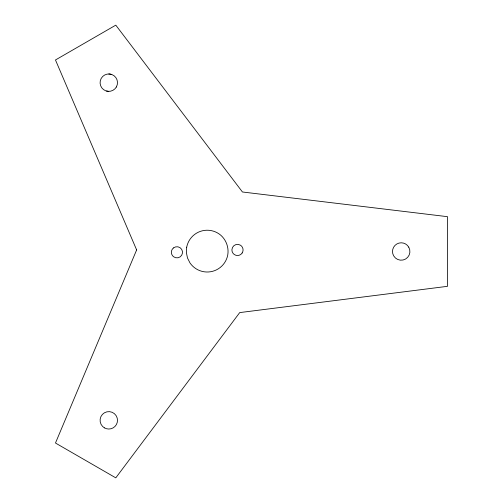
<?xml version="1.0" encoding="UTF-8"?>
<svg xmlns="http://www.w3.org/2000/svg" width="503" height="503" viewBox="0 0 503 503"><rect width="100%" height="100%" fill="white"/><g stroke="black" fill="none" stroke-linecap="round" stroke-linejoin="round"><path stroke-width="0.75" d="M108.793 73.966L111.044 74.262M106.535 91.081L108.793 91.376M186.695 247.199L186.38 252.644L187.487 257.989L189.939 262.862A20.893 20.893 0 0 0 227.746 255.027C228.997 247.778 226.356 240.195 220.867 235.297A20.893 20.893 0 0 0 186.695 247.199M136.634 249.928L55.475 443.03L115.791 477.85L239.717 312.589L447.525 286.32L447.525 216.68L242.44 191.989L115.791 25.15L55.475 59.97L136.634 249.928M116.331 87.025L114.948 88.83A8.708 8.708 0 0 1 100.613 85.648A8.708 8.708 0 0 1 109.547 73.998A8.708 8.708 0 0 1 116.331 87.025M242.163 252.971L241.214 254.072A5.571 5.571 0 0 1 235.762 255.222L234.448 254.593A5.571 5.571 0 0 1 232.04 251.079L231.927 249.626A5.571 5.571 0 0 1 240.535 245.257L241.641 246.206A5.571 5.571 0 0 1 242.163 252.971M173.497 247.922L172.485 248.96A5.571 5.571 0 0 0 172.567 255.744L173.61 256.763A5.571 5.571 0 0 0 182.482 252.959L182.463 251.5A5.571 5.571 0 0 0 173.497 247.922M104.435 427.871L102.637 426.487A8.708 8.708 0 0 1 104.435 412.787A8.708 8.708 0 0 1 117.199 418.075L117.495 420.326A8.708 8.708 0 0 1 104.435 427.871M408.75 247.149L407.367 245.345A8.708 8.708 0 0 0 392.799 253.751L393.673 255.851A8.708 8.708 0 0 0 405.563 259.039A8.708 8.708 0 0 0 408.75 247.149"/></g></svg>
